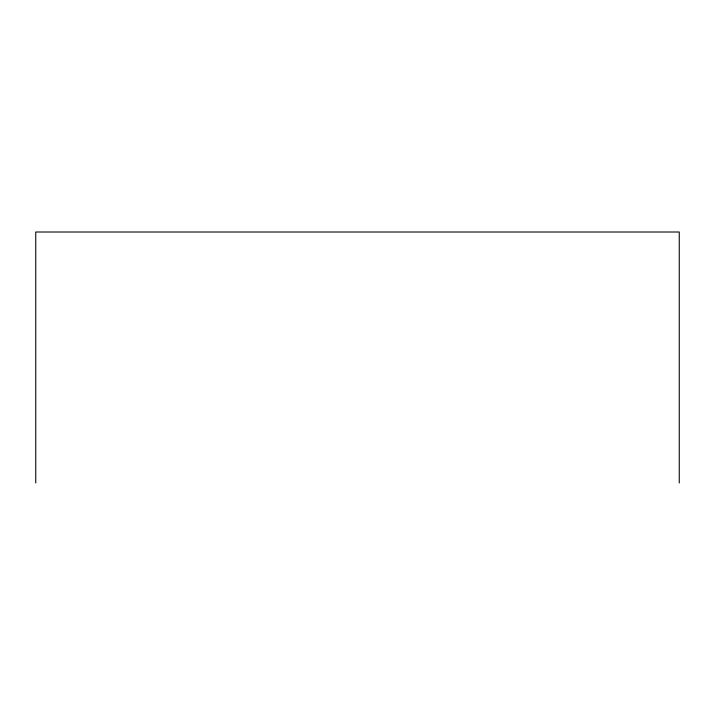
<?xml version="1.0" encoding="UTF-8"?>
<svg xmlns="http://www.w3.org/2000/svg" width="715" height="715" viewBox="0 0 715 715"><rect width="100%" height="100%" fill="white"/><g stroke="black" fill="none" stroke-linecap="round" stroke-linejoin="round"><path stroke-width="1.07" d="M679.25 482.991L679.25 232.009L35.75 232.009L35.75 482.991"/></g></svg>
